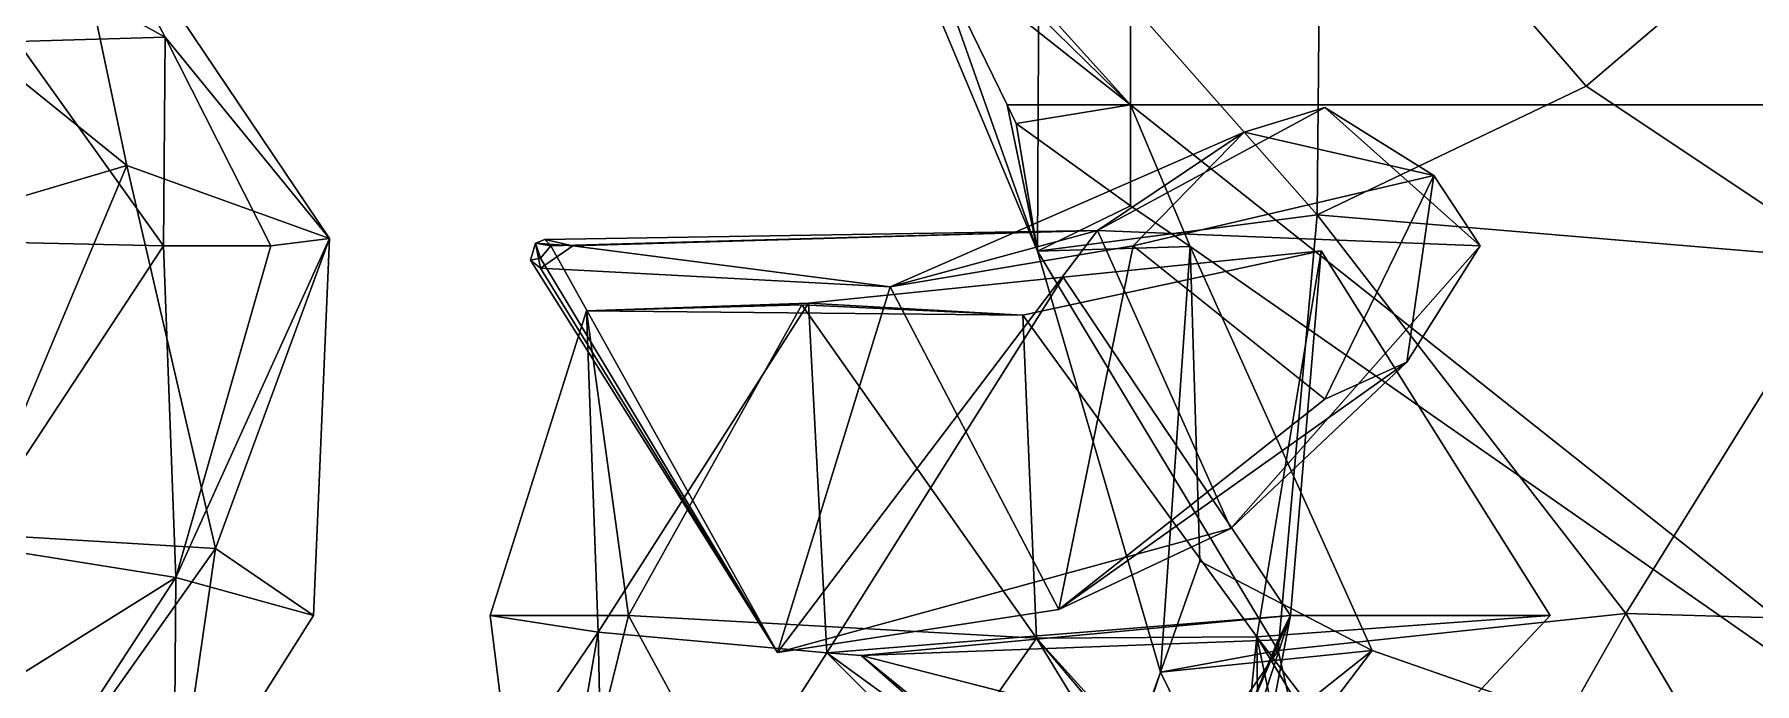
# Model space of a CAD drawing. Extents: x 290083 to 295691, y 4553739 to 4561622.
# Drawn here: x 294167.2 to 294250.1, y 4559242.2 to 4559273.5 of the extents above; entities that cross this region are included whole.
import ezdxf

# ---------------------------------------------------------------- set-up
doc = ezdxf.new("R2010")
doc.units = 0
doc.layers.add('Au_ppm_Pref_-_0_3', color=7, linetype='CONTINUOUS')

msp = doc.modelspace()

# ---------------------------------------------------------------- linework, layer by layer
at = {"layer": 'Au_ppm_Pref_-_0_3'}
for points in [[(294220, 4559309.761, 1897.309), (294220, 4559270.076, 1903.216), (294207.533, 4559283.893, 1901.274)], [(294220, 4559309.761, 1897.309), (294270, 4559309.761, 1898.476), (294270, 4559270.076, 1905.078)], [(294270, 4559270.076, 1905.078), (294220, 4559270.076, 1903.216), (294220, 4559309.761, 1897.309)], [(294229.198, 4559285.766, 1890.184), (294215.606, 4559279.974, 1893.795), (294229.006, 4559264.779, 1895.336)], [(294229.198, 4559285.766, 1890.184), (294229.006, 4559264.779, 1895.336), (294241.962, 4559270.981, 1891.272)], [(294241.962, 4559270.981, 1891.272), (294254.236, 4559281.45, 1888.534), (294229.198, 4559285.766, 1890.184)], [(294207.533, 4559283.893, 1901.274), (294220, 4559270.076, 1903.216), (294208.518, 4559281.328, 1901.647)], [(294168.255, 4559283.176, 1763.978), (294154.168, 4559281.245, 1757.542), (294171.635, 4559267.15, 1756.783)], [(294166.367, 4559273.128, 1773.201), (294154.758, 4559283.678, 1770.588), (294173.485, 4559273.346, 1769.919)], [(294154.758, 4559283.678, 1770.588), (294168.255, 4559283.176, 1763.978), (294173.485, 4559273.346, 1769.919)], [(294181.406, 4559263.638, 1764.344), (294173.485, 4559273.346, 1769.919), (294168.255, 4559283.176, 1763.978)], [(294181.406, 4559263.638, 1764.344), (294168.255, 4559283.176, 1763.978), (294171.635, 4559267.15, 1756.783)], [(294210.313, 4559277.764, 1902.161), (294215.517, 4559263.019, 1900.497), (294207.627, 4559281.863, 1900.508)], [(294207.627, 4559281.863, 1900.508), (294215.517, 4559263.019, 1900.497), (294215.606, 4559279.974, 1893.795)], [(294220, 4559270.076, 1903.216), (294210.313, 4559277.764, 1902.161), (294208.518, 4559281.328, 1901.647)], [(294254.472, 4559262.643, 1894.525), (294254.236, 4559281.45, 1888.534), (294241.962, 4559270.981, 1891.272)], [(294154.211, 4559261.993, 1753.466), (294171.635, 4559267.15, 1756.783), (294154.168, 4559281.245, 1757.542)], [(294229.006, 4559264.779, 1895.336), (294215.606, 4559279.974, 1893.795), (294215.517, 4559263.019, 1900.497)], [(294214.053, 4559270.076, 1903.045), (294210.313, 4559277.764, 1902.161), (294220, 4559270.076, 1903.216)], [(294214.053, 4559270.076, 1903.045), (294215.517, 4559263.019, 1900.497), (294210.313, 4559277.764, 1902.161)], [(294153.88, 4559263.719, 1775.212), (294166.367, 4559273.128, 1773.201), (294173.399, 4559263.28, 1773.234)], [(294173.485, 4559273.346, 1769.919), (294173.399, 4559263.28, 1773.234), (294166.367, 4559273.128, 1773.201)], [(294173.485, 4559273.346, 1769.919), (294178.569, 4559263.28, 1769.919), (294173.399, 4559263.28, 1773.234)], [(294173.485, 4559273.346, 1769.919), (294181.406, 4559263.638, 1764.344), (294178.569, 4559263.28, 1769.919)], [(294229.006, 4559264.779, 1895.336), (294254.472, 4559262.643, 1894.525), (294241.962, 4559270.981, 1891.272)], [(294214.494, 4559269.172, 1903.151), (294214.053, 4559270.076, 1903.045), (294220, 4559270.076, 1903.216)], [(294215.517, 4559263.019, 1900.497), (294214.053, 4559270.076, 1903.045), (294214.494, 4559269.172, 1903.151)], [(294220, 4559265.204, 1903.718), (294214.494, 4559269.172, 1903.151), (294220, 4559270.076, 1903.216)], [(294229.363, 4559269.952, 1844.906), (294218.417, 4559264.018, 1840.454), (294236.849, 4559263.28, 1843.601)], [(294225.483, 4559268.767, 1847.13), (294218.417, 4559264.018, 1840.454), (294229.363, 4559269.952, 1844.906)], [(294222.875, 4559263.245, 1904.073), (294220, 4559265.204, 1903.718), (294220, 4559270.076, 1903.216)], [(294270, 4559230.391, 1909.956), (294222.875, 4559263.245, 1904.073), (294220, 4559270.076, 1903.216)], [(294220, 4559270.076, 1903.216), (294270, 4559270.076, 1905.078), (294270, 4559230.391, 1909.956)], [(294229.363, 4559269.952, 1844.906), (294234.62, 4559266.678, 1848.266), (294225.483, 4559268.767, 1847.13)], [(294236.849, 4559263.28, 1843.601), (294234.62, 4559266.678, 1848.266), (294229.363, 4559269.952, 1844.906)], [(294220, 4559265.204, 1903.718), (294215.517, 4559263.019, 1900.497), (294214.494, 4559269.172, 1903.151)], [(294208.424, 4559261.301, 1845.585), (294218.417, 4559264.018, 1840.454), (294225.483, 4559268.767, 1847.13)], [(294208.424, 4559261.301, 1845.585), (294225.483, 4559268.767, 1847.13), (294220.127, 4559263.28, 1851.484)], [(294225.483, 4559268.767, 1847.13), (294234.62, 4559266.678, 1848.266), (294220.127, 4559263.28, 1851.484)], [(294154.211, 4559261.993, 1753.466), (294164.161, 4559249.4, 1754.453), (294171.635, 4559267.15, 1756.783)], [(294175.908, 4559248.698, 1758.941), (294171.635, 4559267.15, 1756.783), (294164.161, 4559249.4, 1754.453)], [(294175.908, 4559248.698, 1758.941), (294181.406, 4559263.638, 1764.344), (294171.635, 4559267.15, 1756.783)], [(294229.363, 4559255.896, 1849.591), (294220.127, 4559263.28, 1851.484), (294234.62, 4559266.678, 1848.266)], [(294233.319, 4559257.685, 1847.13), (294229.363, 4559255.896, 1849.591), (294234.62, 4559266.678, 1848.266)], [(294236.849, 4559263.28, 1843.601), (294233.319, 4559257.685, 1847.13), (294234.62, 4559266.678, 1848.266)], [(294222.875, 4559263.245, 1904.073), (294215.517, 4559263.019, 1900.497), (294220, 4559265.204, 1903.718)], [(294227.117, 4559243.785, 1899.208), (294229.006, 4559264.779, 1895.336), (294215.517, 4559263.019, 1900.497)], [(294229.006, 4559264.779, 1895.336), (294227.117, 4559243.785, 1899.208), (294243.869, 4559245.57, 1897.412)], [(294243.869, 4559245.57, 1897.412), (294254.472, 4559262.643, 1894.525), (294229.006, 4559264.779, 1895.336)], [(294192.064, 4559263.28, 1840.956), (294218.417, 4559264.018, 1840.454), (294191.779, 4559263.582, 1841.191)], [(294218.417, 4559264.018, 1840.454), (294193.129, 4559263.28, 1841.928), (294191.779, 4559263.582, 1841.191)], [(294202.999, 4559243.683, 1840.769), (294218.417, 4559264.018, 1840.454), (294192.064, 4559263.28, 1840.956)], [(294218.417, 4559264.018, 1840.454), (294208.424, 4559261.301, 1845.585), (294193.129, 4559263.28, 1841.928)], [(294218.417, 4559264.018, 1840.454), (294202.999, 4559243.683, 1840.769), (294224.838, 4559249.663, 1841.731)], [(294236.849, 4559263.28, 1843.601), (294218.417, 4559264.018, 1840.454), (294224.838, 4559249.663, 1841.731)], [(294153.88, 4559263.719, 1775.212), (294173.399, 4559263.28, 1773.234), (294163.934, 4559248.903, 1773.565)], [(294173.998, 4559247.292, 1769.407), (294163.934, 4559248.903, 1773.565), (294173.399, 4559263.28, 1773.234)], [(294178.569, 4559263.28, 1769.919), (294173.998, 4559247.292, 1769.407), (294173.399, 4559263.28, 1773.234)], [(294173.998, 4559247.292, 1769.407), (294181.406, 4559263.638, 1764.344), (294180.624, 4559245.462, 1763.979)], [(294178.569, 4559263.28, 1769.919), (294181.406, 4559263.638, 1764.344), (294173.998, 4559247.292, 1769.407)], [(294180.624, 4559245.462, 1763.979), (294181.406, 4559263.638, 1764.344), (294175.908, 4559248.698, 1758.941)], [(294191.082, 4559262.596, 1841.191), (294191.337, 4559263.415, 1841.187), (294191.565, 4559262.213, 1841.546)], [(294191.082, 4559262.596, 1841.191), (294191.565, 4559262.687, 1840.993), (294191.337, 4559263.415, 1841.187)], [(294192.064, 4559263.28, 1840.956), (294191.779, 4559263.582, 1841.191), (294191.337, 4559263.415, 1841.187)], [(294191.779, 4559263.582, 1841.191), (294193.129, 4559263.28, 1841.928), (294191.337, 4559263.415, 1841.187)], [(294192.064, 4559263.28, 1840.956), (294191.337, 4559263.415, 1841.187), (294191.565, 4559262.687, 1840.993)], [(294191.565, 4559262.213, 1841.546), (294191.337, 4559263.415, 1841.187), (294193.129, 4559263.28, 1841.928)], [(294192.064, 4559263.28, 1840.956), (294191.565, 4559262.687, 1840.993), (294202.999, 4559243.683, 1840.769)], [(294208.424, 4559261.301, 1845.585), (294191.565, 4559262.213, 1841.546), (294193.129, 4559263.28, 1841.928)], [(294220.127, 4559263.28, 1851.484), (294216.556, 4559245.75, 1847.244), (294208.424, 4559261.301, 1845.585)], [(294221.456, 4559242.744, 1905.217), (294215.517, 4559263.019, 1900.497), (294222.875, 4559263.245, 1904.073)], [(294229.363, 4559255.896, 1849.591), (294216.556, 4559245.75, 1847.244), (294220.127, 4559263.28, 1851.484)], [(294223.343, 4559248.092, 1905.66), (294221.456, 4559242.744, 1905.217), (294222.875, 4559263.245, 1904.073)], [(294222.875, 4559263.245, 1904.073), (294270, 4559230.391, 1909.956), (294231.645, 4559243.786, 1906.543)], [(294222.875, 4559263.245, 1904.073), (294231.645, 4559243.786, 1906.543), (294223.343, 4559248.092, 1905.66)], [(294224.838, 4559249.663, 1841.731), (294233.319, 4559257.685, 1847.13), (294236.849, 4559263.28, 1843.601)], [(294191.082, 4559262.596, 1841.191), (294202.999, 4559243.683, 1840.769), (294191.565, 4559262.687, 1840.993)], [(294191.565, 4559262.213, 1841.546), (294202.999, 4559243.683, 1840.769), (294191.082, 4559262.596, 1841.191)], [(294216.764, 4559261.773, 1888.203), (294204.492, 4559260.52, 1882), (294229.194, 4559263.041, 1882.766)], [(294229.194, 4559263.041, 1882.766), (294204.492, 4559260.52, 1882), (294214.822, 4559259.95, 1877.022)], [(294226.085, 4559244.443, 1876.939), (294229.194, 4559263.041, 1882.766), (294214.822, 4559259.95, 1877.022)], [(294221.456, 4559242.744, 1905.217), (294227.117, 4559243.785, 1899.208), (294215.517, 4559263.019, 1900.497)], [(294227.708, 4559245.462, 1887.925), (294216.764, 4559261.773, 1888.203), (294229.194, 4559263.041, 1882.766)], [(294226.085, 4559244.443, 1876.939), (294240.231, 4559245.462, 1882.766), (294229.194, 4559263.041, 1882.766)], [(294227.708, 4559245.462, 1887.925), (294229.194, 4559263.041, 1882.766), (294240.231, 4559245.462, 1882.766)], [(294268.585, 4559244.839, 1896.027), (294254.472, 4559262.643, 1894.525), (294243.869, 4559245.57, 1897.412)], [(294208.424, 4559261.301, 1845.585), (294202.999, 4559243.683, 1840.769), (294191.565, 4559262.213, 1841.546)], [(294216.764, 4559261.773, 1888.203), (294205.374, 4559243.669, 1888.602), (294204.492, 4559260.52, 1882)], [(294227.708, 4559245.462, 1887.925), (294205.374, 4559243.669, 1888.602), (294216.764, 4559261.773, 1888.203)], [(294202.999, 4559243.683, 1840.769), (294208.424, 4559261.301, 1845.585), (294216.556, 4559245.75, 1847.244)], [(294194.344, 4559244.659, 1882.049), (294189.147, 4559245.462, 1876.827), (294193.782, 4559260.145, 1876.827)], [(294193.782, 4559260.145, 1876.827), (294189.147, 4559245.462, 1876.827), (294195.815, 4559245.462, 1872.891)], [(294204.492, 4559260.52, 1882), (294194.344, 4559244.659, 1882.049), (294193.782, 4559260.145, 1876.827)], [(294204.492, 4559260.52, 1882), (294193.782, 4559260.145, 1876.827), (294214.822, 4559259.95, 1877.022)], [(294214.822, 4559259.95, 1877.022), (294193.782, 4559260.145, 1876.827), (294204.164, 4559260.447, 1871.832)], [(294193.782, 4559260.145, 1876.827), (294195.815, 4559245.462, 1872.891), (294204.164, 4559260.447, 1871.832)], [(294205.374, 4559243.669, 1888.602), (294194.344, 4559244.659, 1882.049), (294204.492, 4559260.52, 1882)], [(294204.164, 4559260.447, 1871.832), (294195.815, 4559245.462, 1872.891), (294215.476, 4559244.371, 1871.858)], [(294214.822, 4559259.95, 1877.022), (294204.164, 4559260.447, 1871.832), (294215.476, 4559244.371, 1871.858)], [(294226.085, 4559244.443, 1876.939), (294214.822, 4559259.95, 1877.022), (294215.476, 4559244.371, 1871.858)], [(294224.838, 4559249.663, 1841.731), (294216.556, 4559245.75, 1847.244), (294233.319, 4559257.685, 1847.13)], [(294233.319, 4559257.685, 1847.13), (294216.556, 4559245.75, 1847.244), (294229.363, 4559255.896, 1849.591)], [(294164.47, 4559232.547, 1758.78), (294175.908, 4559248.698, 1758.941), (294164.161, 4559249.4, 1754.453)], [(294224.838, 4559249.663, 1841.731), (294202.999, 4559243.683, 1840.769), (294216.556, 4559245.75, 1847.244)], [(294173.998, 4559247.292, 1769.407), (294156.881, 4559236.606, 1771.403), (294163.934, 4559248.903, 1773.565)], [(294173.904, 4559234.803, 1763.979), (294175.908, 4559248.698, 1758.941), (294164.47, 4559232.547, 1758.78)], [(294173.904, 4559234.803, 1763.979), (294180.624, 4559245.462, 1763.979), (294175.908, 4559248.698, 1758.941)], [(294231.645, 4559243.786, 1906.543), (294221.456, 4559242.744, 1905.217), (294223.343, 4559248.092, 1905.66)], [(294166.367, 4559235.572, 1767.276), (294156.881, 4559236.606, 1771.403), (294173.998, 4559247.292, 1769.407)], [(294166.367, 4559235.572, 1767.276), (294173.998, 4559247.292, 1769.407), (294173.904, 4559234.803, 1763.979)], [(294173.998, 4559247.292, 1769.407), (294180.624, 4559245.462, 1763.979), (294173.904, 4559234.803, 1763.979)], [(294194.344, 4559244.659, 1882.049), (294191.383, 4559227.59, 1876.754), (294189.147, 4559245.462, 1876.827)], [(294195.815, 4559245.462, 1872.891), (294189.147, 4559245.462, 1876.827), (294191.383, 4559227.59, 1876.754)], [(294204.738, 4559229.032, 1871.62), (294195.815, 4559245.462, 1872.891), (294191.383, 4559227.59, 1876.754)], [(294204.738, 4559229.032, 1871.62), (294215.476, 4559244.371, 1871.858), (294195.815, 4559245.462, 1872.891)], [(294207.031, 4559243.544, 1888.578), (294205.374, 4559243.669, 1888.602), (294227.708, 4559245.462, 1887.925)], [(294227.119, 4559244.299, 1888.057), (294207.031, 4559243.544, 1888.578), (294227.708, 4559245.462, 1887.925)], [(294222.703, 4559230.156, 1885.56), (294224.894, 4559238.969, 1887.953), (294227.708, 4559245.462, 1887.925)], [(294224.518, 4559228.701, 1881.921), (294222.703, 4559230.156, 1885.56), (294227.708, 4559245.462, 1887.925)], [(294226.085, 4559244.443, 1876.939), (294224.518, 4559228.701, 1881.921), (294240.231, 4559245.462, 1882.766)], [(294224.518, 4559228.701, 1881.921), (294227.708, 4559245.462, 1887.925), (294240.231, 4559245.462, 1882.766)], [(294224.894, 4559238.969, 1887.953), (294227.119, 4559244.299, 1888.057), (294227.708, 4559245.462, 1887.925)], [(294243.869, 4559245.57, 1897.412), (294227.117, 4559243.785, 1899.208), (294231.631, 4559223.923, 1896.954)], [(294254.395, 4559227.771, 1896.426), (294243.869, 4559245.57, 1897.412), (294231.631, 4559223.923, 1896.954)], [(294268.585, 4559244.839, 1896.027), (294243.869, 4559245.57, 1897.412), (294254.395, 4559227.771, 1896.426)], [(294194.718, 4559227.063, 1888.627), (294182.805, 4559227.644, 1882.766), (294194.344, 4559244.659, 1882.049)], [(294194.344, 4559244.659, 1882.049), (294182.805, 4559227.644, 1882.766), (294191.383, 4559227.59, 1876.754)], [(294205.374, 4559243.669, 1888.602), (294194.718, 4559227.063, 1888.627), (294194.344, 4559244.659, 1882.049)], [(294225.67, 4559227.644, 1870.887), (294215.476, 4559244.371, 1871.858), (294204.738, 4559229.032, 1871.62)], [(294207.031, 4559243.544, 1888.578), (294227.119, 4559244.299, 1888.057), (294224.894, 4559238.969, 1887.953)], [(294229.363, 4559229.011, 1871.343), (294226.085, 4559244.443, 1876.939), (294215.476, 4559244.371, 1871.858)], [(294229.363, 4559229.011, 1871.343), (294215.476, 4559244.371, 1871.858), (294227.979, 4559229.6, 1870.887)], [(294225.67, 4559227.644, 1870.887), (294227.979, 4559229.6, 1870.887), (294215.476, 4559244.371, 1871.858)], [(294224.518, 4559228.701, 1881.921), (294226.085, 4559244.443, 1876.939), (294226.209, 4559233.825, 1879.857)], [(294226.209, 4559233.825, 1879.857), (294226.085, 4559244.443, 1876.939), (294228.242, 4559241.619, 1876.92)], [(294228.242, 4559241.619, 1876.92), (294226.085, 4559244.443, 1876.939), (294227.795, 4559241.627, 1876.635)], [(294227.795, 4559241.627, 1876.635), (294226.085, 4559244.443, 1876.939), (294229.363, 4559229.011, 1871.343)], [(294194.718, 4559227.063, 1888.627), (294205.374, 4559243.669, 1888.602), (294219.592, 4559229.445, 1889.742)], [(294219.488, 4559233.401, 1889.34), (294205.374, 4559243.669, 1888.602), (294207.031, 4559243.544, 1888.578)], [(294219.488, 4559233.401, 1889.34), (294219.592, 4559229.445, 1889.742), (294205.374, 4559243.669, 1888.602)], [(294207.031, 4559243.544, 1888.578), (294224.894, 4559238.969, 1887.953), (294221.148, 4559231.171, 1887.814)], [(294219.488, 4559233.401, 1889.34), (294207.031, 4559243.544, 1888.578), (294221.148, 4559231.171, 1887.814)], [(294227.117, 4559243.785, 1899.208), (294221.456, 4559242.744, 1905.217), (294216.135, 4559227.86, 1900.696)], [(294227.117, 4559243.785, 1899.208), (294216.135, 4559227.86, 1900.696), (294231.631, 4559223.923, 1896.954)], [(294221.456, 4559242.744, 1905.217), (294231.645, 4559243.786, 1906.543), (294223.942, 4559237.661, 1906.767)], [(294231.645, 4559243.786, 1906.543), (294221.5, 4559230.391, 1907.387), (294223.942, 4559237.661, 1906.767)], [(294270, 4559230.391, 1909.956), (294221.5, 4559230.391, 1907.387), (294231.645, 4559243.786, 1906.543)], [(294216.453, 4559227.644, 1906.523), (294216.135, 4559227.86, 1900.696), (294221.456, 4559242.744, 1905.217)], [(294223.942, 4559237.661, 1906.767), (294216.453, 4559227.644, 1906.523), (294221.456, 4559242.744, 1905.217)]]:
    msp.add_3dface(points, dxfattribs=at)

doc.saveas('drawing.dxf')
